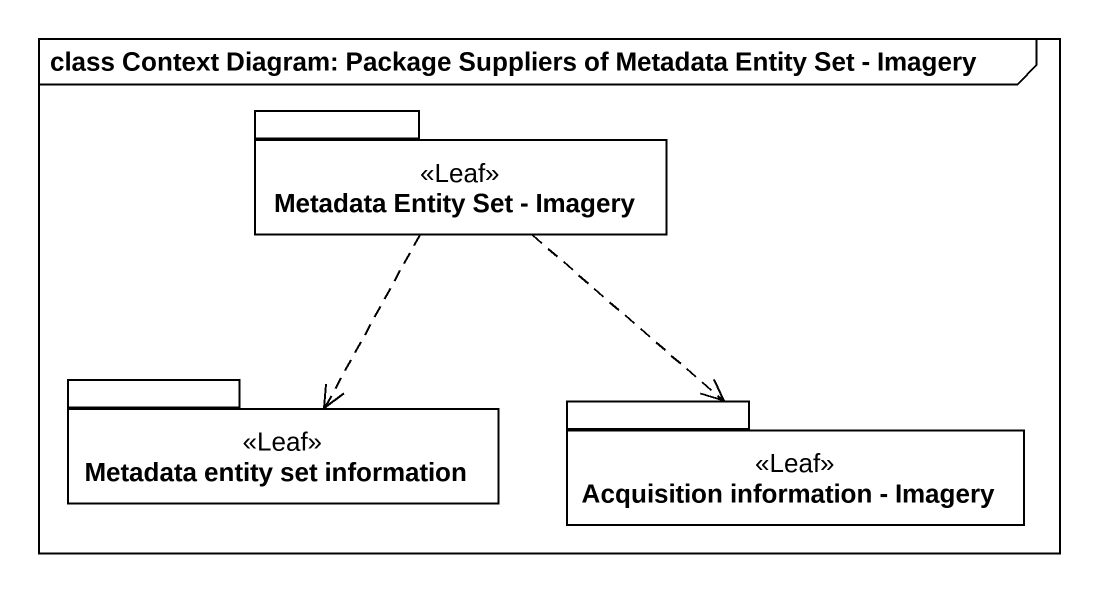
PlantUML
@startuml
mainframe class Context Diagram: Package Suppliers of Metadata Entity Set - Imagery
package "Metadata Entity Set - Imagery" as Metadata_Entity_Set_Imagery <<Leaf>> {
}
package "Metadata entity set information" as Metadata_entity_set <<Leaf>> {
}
package "Acquisition information - Imagery" as Acquisition_information <<Leaf>> {
}
Metadata_Entity_Set_Imagery ..> Metadata_entity_set
Metadata_Entity_Set_Imagery ..> Acquisition_information
@enduml
